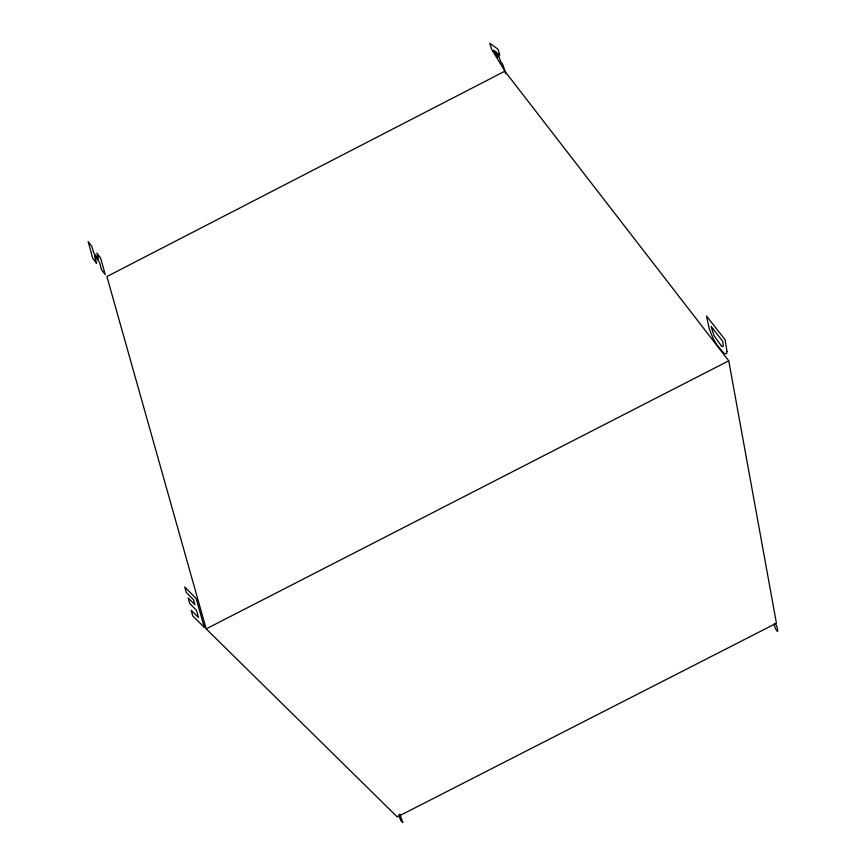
<?xml version="1.0" encoding="UTF-8"?>
<svg xmlns="http://www.w3.org/2000/svg" width="866" height="866" viewBox="0 0 866 866"><rect width="100%" height="100%" fill="white"/><g stroke="black" fill="none" stroke-linecap="round" stroke-linejoin="round"><path stroke-width="1.3" d="M206.173 628.9L728.739 360.808L504.824 71.207L106.908 276.568L206.173 628.9L397.256 816.919L776.434 623.206L728.739 360.808M504.954 71.142L491.791 49.633L489.734 43.3L497.907 49.091L499.801 55.013L498.058 53.638L500.396 60.934L503.059 65.21L505.647 73.783M774.334 623.585C773.684 627.146 780.082 637.344 776.802 626.41A11.702 1.84 60.5 0 0 776.023 624.516M399.778 814.083L402.939 822.7L400.785 820.578L398.717 814.928M727.018 351.444L726.531 353.837L724.041 353.35L717.167 345.296A17.374 4.092 62.5 0 1 712.826 337.762L709.124 328.441L706.515 316.047L725.102 339.764L727.018 351.444M496.51 52.415L493.75 50.271L498.037 57.156L496.51 52.415M721.475 346.01L713.963 335.553L711.094 326.406L722.666 341.236L723.305 345.729A9.342 2.197 62.4 0 1 721.475 346.01M204.268 627.287L192.728 615.932L191.18 610.313L198.487 617.545L196.441 610.216L189.73 603.515L188.214 597.995L194.915 604.717L193.519 599.705L186.244 592.376L184.75 586.942L196.192 598.536L204.268 627.287M96.505 263.253L92.738 258.339L88.137 241.538L91.872 246.453L93.55 252.547L98.594 259.161L96.895 253.078L100.553 257.884L105.262 274.674L101.582 269.867L99.493 262.366L94.437 255.741L96.505 263.253"/></g></svg>
